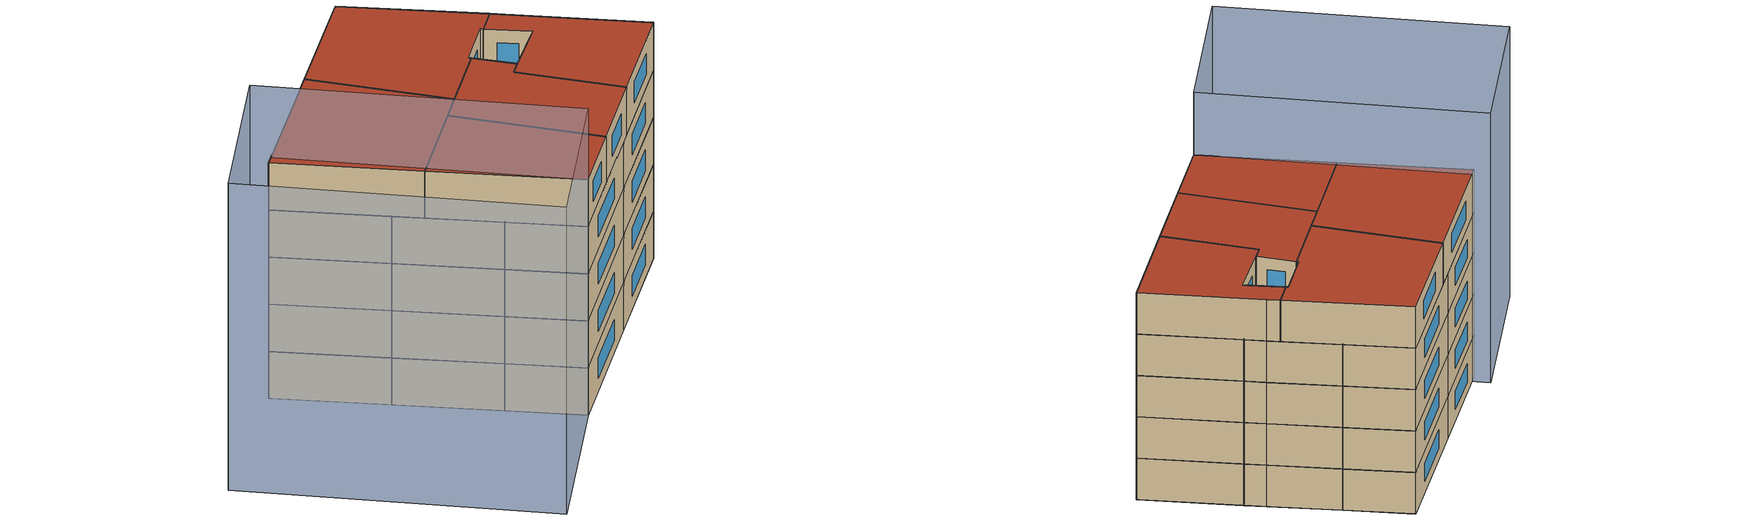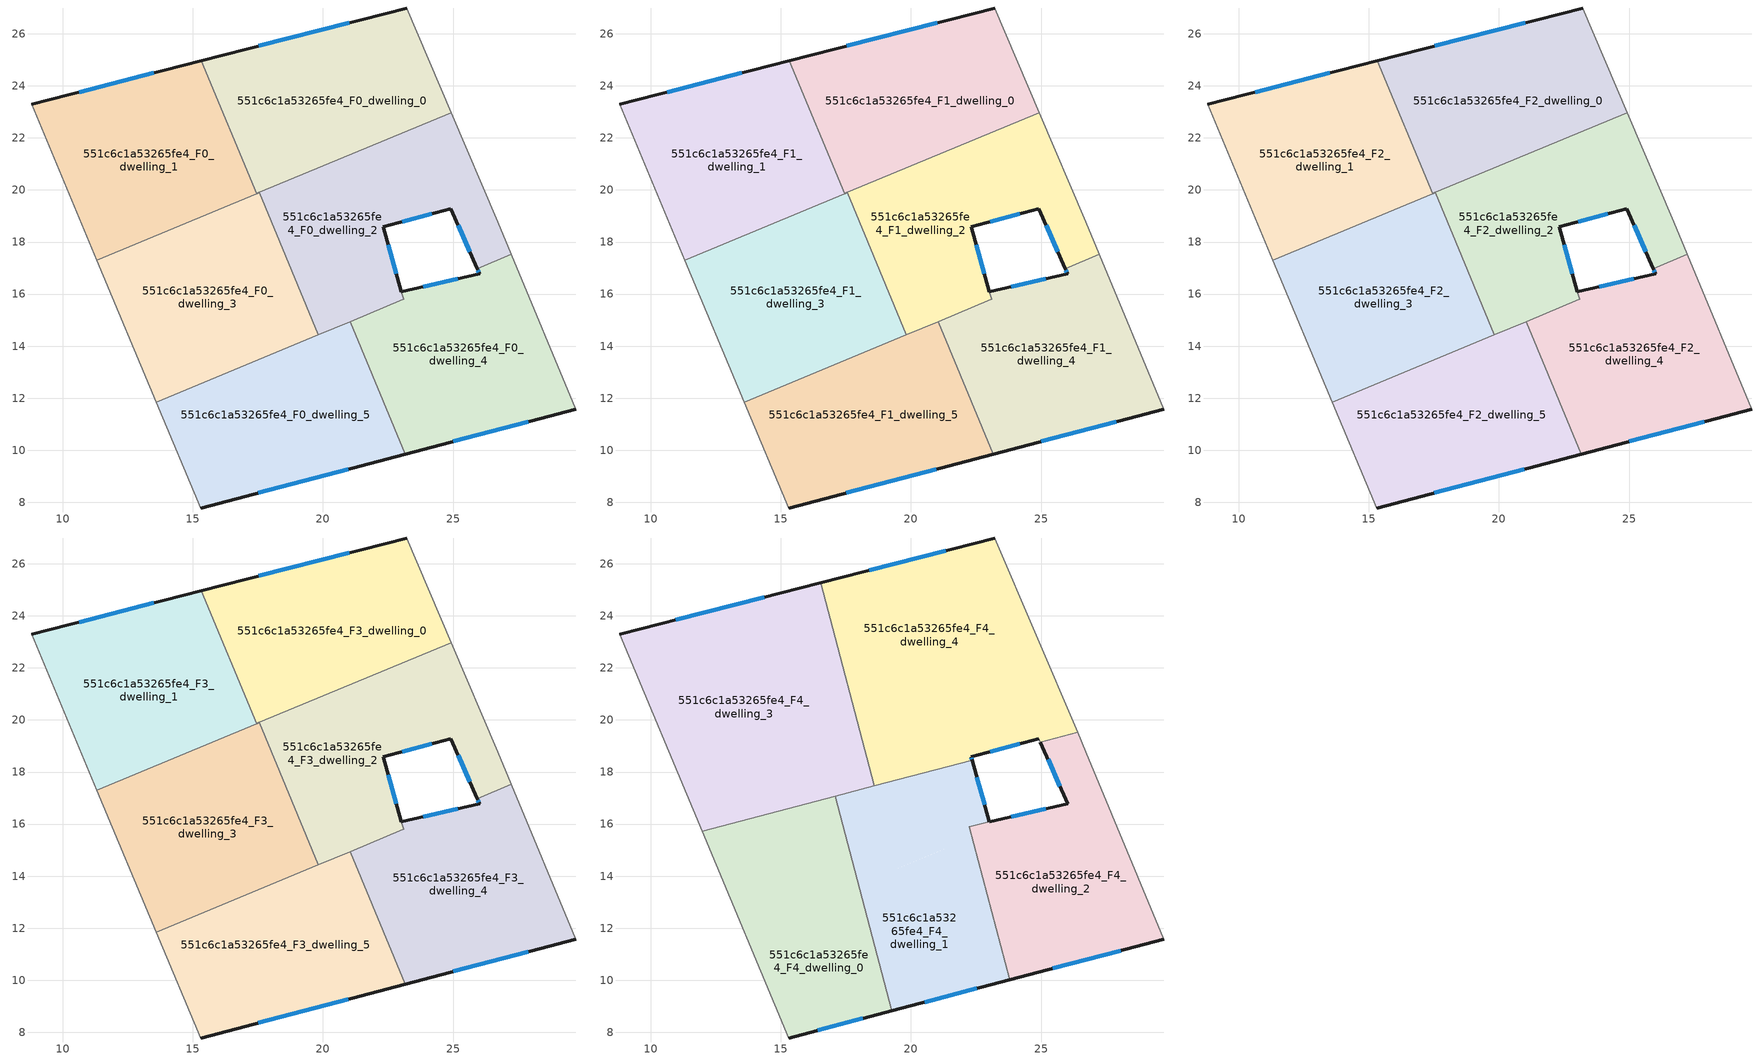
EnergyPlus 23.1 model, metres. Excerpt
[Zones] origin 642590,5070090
551c6c1a53265fe4_F0_dwelling_0
 floor ground (EU_floor_Construction): 24.93,22.98 23.22,26.99 15.33,24.97 17.45,19.86 z0
 wall outside (EU_wall_Construction): 15.33,24.97 23.22,26.99 z0:3
 wall to 551c6c1a53265fe4_F0_dwelling_1 (EU_wall_Construction): 17.45,19.86 15.33,24.97 z0:3
 wall adiabatic (EU_wall_Construction): 23.22,26.99 24.93,22.98 z0:3
 wall to 551c6c1a53265fe4_F0_dwelling_2 (EU_wall_Construction): 24.93,22.98 17.55,19.9 z0:3
 wall to 551c6c1a53265fe4_F0_dwelling_3 (EU_wall_Construction): 17.55,19.9 17.45,19.86 z0:3
 window (EU_Window_Construction): 17.54,25.53 21.01,26.42 z0.84:2.16
551c6c1a53265fe4_F0_dwelling_1
 floor ground (EU_floor_Construction): 17.45,19.86 15.33,24.97 8.81,23.29 11.32,17.31 z0
 wall outside (EU_wall_Construction): 8.81,23.29 15.33,24.97 z0:3
 wall adiabatic (EU_wall_Construction): 11.32,17.31 8.81,23.29 z0:3
 wall to 551c6c1a53265fe4_F0_dwelling_3 (EU_wall_Construction): 17.45,19.86 11.32,17.31 z0:3
 window (EU_Window_Construction): 10.63,23.76 13.5,24.5 z0.84:2.16
551c6c1a53265fe4_F0_dwelling_2
 floor ground (EU_floor_Construction): 25.93,16.98 27.24,17.52 26.72,18.79 24.93,22.98 17.55,19.9 19.83,14.44 23.1,15.8 23.01,16.09 22.31,18.59 24.92,19.29 z0
 wall outside (EU_wall_Construction): 25.93,16.98 24.92,19.29 22.31,18.59 23.01,16.09 z0:3; 23.02,16.08,3 23.01,16.09,0 23.02,16.08,0
 wall to 551c6c1a53265fe4_F0_dwelling_3 (EU_wall_Construction): 19.83,14.44 17.55,19.9 z0:3
 wall adiabatic (EU_wall_Construction): 24.93,22.98 26.72,18.79 27.24,17.52 z0:3
 wall to 551c6c1a53265fe4_F0_dwelling_4 (EU_wall_Construction): 27.24,17.52 25.93,16.98 / 23.02,16.08 23.1,15.8 / 23.09,15.79 21.05,14.94 z0:3; 23.09,15.79,3 23.1,15.8,0 23.09,15.79,0
 wall to 551c6c1a53265fe4_F0_dwelling_5 (EU_wall_Construction): 21.05,14.94 19.83,14.44 z0:3
 window (EU_Window_Construction): 25.65,17.62 25.2,18.64 / 24.19,19.09 23.04,18.78 / 22.51,17.89 22.82,16.79 z0.84:2.16
551c6c1a53265fe4_F0_dwelling_3
 floor ground (EU_floor_Construction): 19.83,14.44 17.55,19.9 11.32,17.31 13.6,11.84 z0
 wall adiabatic (EU_wall_Construction): 13.6,11.84 11.32,17.31 z0:3
 wall to 551c6c1a53265fe4_F0_dwelling_5 (EU_wall_Construction): 19.83,14.44 13.6,11.84 z0:3
551c6c1a53265fe4_F0_dwelling_4
 floor ground (EU_floor_Construction): 29.72,11.58 27.24,17.52 25.93,16.98 26.02,16.78 23.02,16.08 23.1,15.8 21.05,14.94 23.17,9.85 z0
 wall outside (EU_wall_Construction): 29.72,11.58 23.17,9.85 / 23.02,16.08 26.02,16.78 25.93,16.98 z0:3
 wall adiabatic (EU_wall_Construction): 27.24,17.52 29.72,11.58 z0:3
 wall to 551c6c1a53265fe4_F0_dwelling_5 (EU_wall_Construction): 23.17,9.85 21.05,14.94 z0:3
 window (EU_Window_Construction): 27.88,11.1 25,10.34 / 23.86,16.28 25.18,16.59 / 25.99,16.84 25.96,16.92 z0.84:2.16
551c6c1a53265fe4_F0_dwelling_5
 floor ground (EU_floor_Construction): 23.17,9.85 21.05,14.94 13.6,11.84 15.31,7.78 z0
 wall outside (EU_wall_Construction): 23.17,9.85 15.31,7.78 z0:3
 wall adiabatic (EU_wall_Construction): 15.31,7.78 13.6,11.84 z0:3
 window (EU_Window_Construction): 20.97,9.27 17.51,8.36 z0.84:2.16
551c6c1a53265fe4_F1_dwelling_0
 floor to 551c6c1a53265fe4_F0_dwelling_0 (EU_floor_Construction): 24.93,22.98 23.22,26.99 15.33,24.97 17.45,19.86 z3
 wall outside (EU_wall_Construction): 15.33,24.97 23.22,26.99 z3:6
 wall to 551c6c1a53265fe4_F1_dwelling_1 (EU_wall_Construction): 17.45,19.86 15.33,24.97 z3:6
 wall adiabatic (EU_wall_Construction): 23.22,26.99 24.93,22.98 z3:6
 wall to 551c6c1a53265fe4_F1_dwelling_2 (EU_wall_Construction): 24.93,22.98 17.55,19.9 z3:6
 wall to 551c6c1a53265fe4_F1_dwelling_3 (EU_wall_Construction): 17.55,19.9 17.45,19.86 z3:6
 window (EU_Window_Construction): 17.54,25.53 21.01,26.42 z3.84:5.16
551c6c1a53265fe4_F1_dwelling_1
 floor to 551c6c1a53265fe4_F0_dwelling_1 (EU_floor_Construction): 17.45,19.86 15.33,24.97 8.81,23.29 11.32,17.31 z3
 wall outside (EU_wall_Construction): 8.81,23.29 15.33,24.97 z3:6
 wall adiabatic (EU_wall_Construction): 11.32,17.31 8.81,23.29 z3:6
 wall to 551c6c1a53265fe4_F1_dwelling_3 (EU_wall_Construction): 17.45,19.86 11.32,17.31 z3:6
 window (EU_Window_Construction): 10.63,23.76 13.5,24.5 z3.84:5.16
551c6c1a53265fe4_F1_dwelling_2
 floor to 551c6c1a53265fe4_F0_dwelling_2 (EU_floor_Construction): 25.93,16.98 27.24,17.52 26.72,18.79 24.93,22.98 17.55,19.9 19.83,14.44 23.1,15.8 23.01,16.09 22.31,18.59 24.92,19.29 z3
 wall outside (EU_wall_Construction): 25.93,16.98 24.92,19.29 22.31,18.59 23.01,16.09 z3:6; 23.02,16.08,6 23.01,16.09,3 23.02,16.08,3
 wall to 551c6c1a53265fe4_F1_dwelling_3 (EU_wall_Construction): 19.83,14.44 17.55,19.9 z3:6
 wall adiabatic (EU_wall_Construction): 24.93,22.98 26.72,18.79 27.24,17.52 z3:6
 wall to 551c6c1a53265fe4_F1_dwelling_4 (EU_wall_Construction): 27.24,17.52 25.93,16.98 / 23.02,16.08 23.1,15.8 / 23.09,15.79 21.05,14.94 z3:6; 23.09,15.79,6 23.1,15.8,3 23.09,15.79,3
 wall to 551c6c1a53265fe4_F1_dwelling_5 (EU_wall_Construction): 21.05,14.94 19.83,14.44 z3:6
 window (EU_Window_Construction): 25.65,17.62 25.2,18.64 / 24.19,19.09 23.04,18.78 / 22.51,17.89 22.82,16.79 z3.84:5.16
551c6c1a53265fe4_F1_dwelling_3
 floor to 551c6c1a53265fe4_F0_dwelling_3 (EU_floor_Construction): 19.83,14.44 17.55,19.9 11.32,17.31 13.6,11.84 z3
 wall adiabatic (EU_wall_Construction): 13.6,11.84 11.32,17.31 z3:6
 wall to 551c6c1a53265fe4_F1_dwelling_5 (EU_wall_Construction): 19.83,14.44 13.6,11.84 z3:6
551c6c1a53265fe4_F1_dwelling_4
 floor to 551c6c1a53265fe4_F0_dwelling_4 (EU_floor_Construction): 29.72,11.58 27.24,17.52 25.93,16.98 26.02,16.78 23.02,16.08 23.1,15.8 21.05,14.94 23.17,9.85 z3
 wall outside (EU_wall_Construction): 29.72,11.58 23.17,9.85 / 23.02,16.08 26.02,16.78 25.93,16.98 z3:6
 wall adiabatic (EU_wall_Construction): 27.24,17.52 29.72,11.58 z3:6
 wall to 551c6c1a53265fe4_F1_dwelling_5 (EU_wall_Construction): 23.17,9.85 21.05,14.94 z3:6
 window (EU_Window_Construction): 27.88,11.1 25,10.34 / 23.86,16.28 25.18,16.59 / 25.99,16.84 25.96,16.92 z3.84:5.16
551c6c1a53265fe4_F1_dwelling_5
 floor to 551c6c1a53265fe4_F0_dwelling_5 (EU_floor_Construction): 23.17,9.85 21.05,14.94 13.6,11.84 15.31,7.78 z3
 wall outside (EU_wall_Construction): 23.17,9.85 15.31,7.78 z3:6
 wall adiabatic (EU_wall_Construction): 15.31,7.78 13.6,11.84 z3:6
 window (EU_Window_Construction): 20.97,9.27 17.51,8.36 z3.84:5.16
551c6c1a53265fe4_F2_dwelling_0
 floor to 551c6c1a53265fe4_F1_dwelling_0 (EU_floor_Construction): 24.93,22.98 23.22,26.99 15.33,24.97 17.45,19.86 z6
 wall outside (EU_wall_Construction): 15.33,24.97 23.22,26.99 z6:9
 wall to 551c6c1a53265fe4_F2_dwelling_1 (EU_wall_Construction): 17.45,19.86 15.33,24.97 z6:9
 wall adiabatic (EU_wall_Construction): 23.22,26.99 24.93,22.98 z6:9
 wall to 551c6c1a53265fe4_F2_dwelling_2 (EU_wall_Construction): 24.93,22.98 17.55,19.9 z6:9
 wall to 551c6c1a53265fe4_F2_dwelling_3 (EU_wall_Construction): 17.55,19.9 17.45,19.86 z6:9
 window (EU_Window_Construction): 17.54,25.53 21.01,26.42 z6.84:8.16
551c6c1a53265fe4_F2_dwelling_1
 floor to 551c6c1a53265fe4_F1_dwelling_1 (EU_floor_Construction): 17.45,19.86 15.33,24.97 8.81,23.29 11.32,17.31 z6
 wall outside (EU_wall_Construction): 8.81,23.29 15.33,24.97 z6:9
 wall adiabatic (EU_wall_Construction): 11.32,17.31 8.81,23.29 z6:9
 wall to 551c6c1a53265fe4_F2_dwelling_3 (EU_wall_Construction): 17.45,19.86 11.32,17.31 z6:9
 window (EU_Window_Construction): 10.63,23.76 13.5,24.5 z6.84:8.16
551c6c1a53265fe4_F2_dwelling_2
 floor to 551c6c1a53265fe4_F1_dwelling_2 (EU_floor_Construction): 25.93,16.98 27.24,17.52 26.72,18.79 24.93,22.98 17.55,19.9 19.83,14.44 23.1,15.8 23.01,16.09 22.31,18.59 24.92,19.29 z6
 wall outside (EU_wall_Construction): 25.93,16.98 24.92,19.29 22.31,18.59 23.01,16.09 z6:9; 23.02,16.08,9 23.01,16.09,6 23.02,16.08,6
 wall to 551c6c1a53265fe4_F2_dwelling_3 (EU_wall_Construction): 19.83,14.44 17.55,19.9 z6:9
 wall adiabatic (EU_wall_Construction): 24.93,22.98 26.72,18.79 27.24,17.52 z6:9
 wall to 551c6c1a53265fe4_F2_dwelling_4 (EU_wall_Construction): 27.24,17.52 25.93,16.98 / 23.02,16.08 23.1,15.8 / 23.09,15.79 21.05,14.94 z6:9; 23.09,15.79,9 23.1,15.8,6 23.09,15.79,6
 wall to 551c6c1a53265fe4_F2_dwelling_5 (EU_wall_Construction): 21.05,14.94 19.83,14.44 z6:9
 window (EU_Window_Construction): 25.65,17.62 25.2,18.64 / 24.19,19.09 23.04,18.78 / 22.51,17.89 22.82,16.79 z6.84:8.16
551c6c1a53265fe4_F2_dwelling_3
 floor to 551c6c1a53265fe4_F1_dwelling_3 (EU_floor_Construction): 19.83,14.44 17.55,19.9 11.32,17.31 13.6,11.84 z6
 wall adiabatic (EU_wall_Construction): 13.6,11.84 11.32,17.31 z6:9
 wall to 551c6c1a53265fe4_F2_dwelling_5 (EU_wall_Construction): 19.83,14.44 13.6,11.84 z6:9
551c6c1a53265fe4_F2_dwelling_4
 floor to 551c6c1a53265fe4_F1_dwelling_4 (EU_floor_Construction): 29.72,11.58 27.24,17.52 25.93,16.98 26.02,16.78 23.02,16.08 23.1,15.8 21.05,14.94 23.17,9.85 z6
 wall outside (EU_wall_Construction): 29.72,11.58 23.17,9.85 / 23.02,16.08 26.02,16.78 25.93,16.98 z6:9
 wall adiabatic (EU_wall_Construction): 27.24,17.52 29.72,11.58 z6:9
 wall to 551c6c1a53265fe4_F2_dwelling_5 (EU_wall_Construction): 23.17,9.85 21.05,14.94 z6:9
 window (EU_Window_Construction): 27.88,11.1 25,10.34 / 23.86,16.28 25.18,16.59 / 25.99,16.84 25.96,16.92 z6.84:8.16
551c6c1a53265fe4_F2_dwelling_5
 floor to 551c6c1a53265fe4_F1_dwelling_5 (EU_floor_Construction): 23.17,9.85 21.05,14.94 13.6,11.84 15.31,7.78 z6
 wall outside (EU_wall_Construction): 23.17,9.85 15.31,7.78 z6:9
 wall adiabatic (EU_wall_Construction): 15.31,7.78 13.6,11.84 z6:9
 window (EU_Window_Construction): 20.97,9.27 17.51,8.36 z6.84:8.16
551c6c1a53265fe4_F3_dwelling_0
 floor to 551c6c1a53265fe4_F2_dwelling_0 (EU_floor_Construction): 24.93,22.98 23.22,26.99 15.33,24.97 17.45,19.86 z9
 wall outside (EU_wall_Construction): 15.33,24.97 23.22,26.99 z9:12
 wall to 551c6c1a53265fe4_F3_dwelling_1 (EU_wall_Construction): 17.45,19.86 15.33,24.97 z9:12
 wall adiabatic (EU_wall_Construction): 23.22,26.99 24.93,22.98 z9:12
 wall to 551c6c1a53265fe4_F3_dwelling_2 (EU_wall_Construction): 24.93,22.98 17.55,19.9 z9:12
 wall to 551c6c1a53265fe4_F3_dwelling_3 (EU_wall_Construction): 17.55,19.9 17.45,19.86 z9:12
 window (EU_Window_Construction): 17.54,25.53 21.01,26.42 z9.84:11.16
 ceiling adiabatic (EU_roof_Construction): 23.22,26.99 24.93,22.98 17.91,20.05 16.53,25.27 z12
551c6c1a53265fe4_F3_dwelling_1
 floor to 551c6c1a53265fe4_F2_dwelling_1 (EU_floor_Construction): 17.45,19.86 15.33,24.97 8.81,23.29 11.32,17.31 z9
 wall outside (EU_wall_Construction): 8.81,23.29 15.33,24.97 z9:12
 wall adiabatic (EU_wall_Construction): 11.32,17.31 8.81,23.29 z9:12
 wall to 551c6c1a53265fe4_F3_dwelling_3 (EU_wall_Construction): 17.45,19.86 11.32,17.31 z9:12
 window (EU_Window_Construction): 10.63,23.76 13.5,24.5 z9.84:11.16
 ceiling adiabatic (EU_roof_Construction): 15.33,24.97 17.45,19.86 11.32,17.31 8.81,23.29 z12
551c6c1a53265fe4_F3_dwelling_2
 floor to 551c6c1a53265fe4_F2_dwelling_2 (EU_floor_Construction): 25.93,16.98 27.24,17.52 26.72,18.79 24.93,22.98 17.55,19.9 19.83,14.44 23.1,15.8 23.01,16.09 22.31,18.59 24.92,19.29 z9
 wall outside (EU_wall_Construction): 25.93,16.98 24.92,19.29 22.31,18.59 23.01,16.09 z9:12; 23.02,16.08,12 23.01,16.09,9 23.02,16.08,9
 wall to 551c6c1a53265fe4_F3_dwelling_3 (EU_wall_Construction): 19.83,14.44 17.55,19.9 z9:12
 wall adiabatic (EU_wall_Construction): 24.93,22.98 26.72,18.79 27.24,17.52 z9:12
 wall to 551c6c1a53265fe4_F3_dwelling_4 (EU_wall_Construction): 27.24,17.52 25.93,16.98 / 23.02,16.08 23.1,15.8 / 23.09,15.79 21.05,14.94 z9:12; 23.09,15.79,12 23.1,15.8,9 23.09,15.79,9
 wall to 551c6c1a53265fe4_F3_dwelling_5 (EU_wall_Construction): 21.05,14.94 19.83,14.44 z9:12
 window (EU_Window_Construction): 25.65,17.62 25.2,18.64 / 24.19,19.09 23.04,18.78 / 22.51,17.89 22.82,16.79 z9.84:11.16
551c6c1a53265fe4_F3_dwelling_3
 floor to 551c6c1a53265fe4_F2_dwelling_3 (EU_floor_Construction): 19.83,14.44 17.55,19.9 11.32,17.31 13.6,11.84 z9
 wall adiabatic (EU_wall_Construction): 13.6,11.84 11.32,17.31 z9:12
 wall to 551c6c1a53265fe4_F3_dwelling_5 (EU_wall_Construction): 19.83,14.44 13.6,11.84 z9:12
 ceiling adiabatic (EU_roof_Construction): 17.55,19.9 18.57,17.46 17.09,17.07 17.99,13.67 19.83,14.44 13.6,11.84 11.32,17.31 z12
551c6c1a53265fe4_F3_dwelling_4
 floor to 551c6c1a53265fe4_F2_dwelling_4 (EU_floor_Construction): 29.72,11.58 27.24,17.52 25.93,16.98 26.02,16.78 23.02,16.08 23.1,15.8 21.05,14.94 23.17,9.85 z9
 wall outside (EU_wall_Construction): 29.72,11.58 23.17,9.85 / 23.02,16.08 26.02,16.78 25.93,16.98 z9:12
 wall adiabatic (EU_wall_Construction): 27.24,17.52 29.72,11.58 z9:12
 wall to 551c6c1a53265fe4_F3_dwelling_5 (EU_wall_Construction): 23.17,9.85 21.05,14.94 z9:12
 window (EU_Window_Construction): 27.88,11.1 25,10.34 / 23.86,16.28 25.18,16.59 / 25.99,16.84 25.96,16.92 z9.84:11.16
551c6c1a53265fe4_F3_dwelling_5
 floor to 551c6c1a53265fe4_F2_dwelling_5 (EU_floor_Construction): 23.17,9.85 21.05,14.94 13.6,11.84 15.31,7.78 z9
 wall outside (EU_wall_Construction): 23.17,9.85 15.31,7.78 z9:12
 wall adiabatic (EU_wall_Construction): 15.31,7.78 13.6,11.84 z9:12
 window (EU_Window_Construction): 20.97,9.27 17.51,8.36 z9.84:11.16
551c6c1a53265fe4_F4_dwelling_0
 floor to 551c6c1a53265fe4_F3_dwelling_5 (EU_floor_Construction): 19.27,8.82 17.99,13.67 13.6,11.84 15.31,7.78 z12
 floor adiabatic (EU_floor_Construction): 17.99,13.67 17.09,17.07 11.98,15.72 13.6,11.84 z12
 wall outside (EU_wall_Construction): 19.27,8.82 15.31,7.78 z12:15
 wall to 551c6c1a53265fe4_F4_dwelling_1 (EU_wall_Construction): 17.09,17.07 19.27,8.82 z12:15
 wall adiabatic (EU_wall_Construction): 15.31,7.78 11.98,15.72 z12:15
 wall to 551c6c1a53265fe4_F4_dwelling_3 (EU_wall_Construction): 11.98,15.72 17.09,17.07 z12:15
 window (EU_Window_Construction): 18.16,8.53 16.42,8.07 z12.84:14.16
 roof outside (EU_roof_Construction): 17.09,17.07 19.27,8.82 15.31,7.78 11.98,15.72 z15
551c6c1a53265fe4_F4_dwelling_1
 floor to 551c6c1a53265fe4_F3_dwelling_2 (EU_floor_Construction): 22.35,15.49 22.24,15.9 23.01,16.08 22.35,18.46 18.57,17.46 19.83,14.44 z12
 floor to 551c6c1a53265fe4_F3_dwelling_5 (EU_floor_Construction): 23.17,9.85 21.05,14.94 17.99,13.67 19.27,8.82 z12
 floor to 551c6c1a53265fe4_F3_dwelling_4 (EU_floor_Construction): 23.8,10.02 22.35,15.49 21.05,14.94 23.17,9.85 z12
 floor to 551c6c1a53265fe4_F3_dwelling_3 (EU_floor_Construction): 19.83,14.44 18.57,17.46 17.09,17.07 17.99,13.67 z12
 wall outside (EU_wall_Construction): 22.35,18.46 23.02,16.08 / 23.8,10.02 19.27,8.82 z12:15; 22.24,15.9,15 22.25,15.9,12 22.25,15.9,15
 wall to 551c6c1a53265fe4_F4_dwelling_2 (EU_wall_Construction): 23.02,16.08 22.24,15.9 / 22.25,15.9 23.8,10.02 z12:15
 wall to 551c6c1a53265fe4_F4_dwelling_4 (EU_wall_Construction): 18.59,17.47 22.35,18.46 z12:15
 wall to 551c6c1a53265fe4_F4_dwelling_3 (EU_wall_Construction): 17.09,17.07 18.59,17.47 z12:15
 window (EU_Window_Construction): 22.54,17.79 22.83,16.75 / 22.53,9.68 20.54,9.16 z12.84:14.16
 roof outside (EU_roof_Construction): 22.35,18.46 23.02,16.08 22.24,15.9 23.8,10.02 19.27,8.82 17.09,17.07 z15
551c6c1a53265fe4_F4_dwelling_2
 floor to 551c6c1a53265fe4_F3_dwelling_4 (EU_floor_Construction): 29.72,11.58 27.24,17.52 25.93,16.98 26.02,16.78 23.02,16.08 23.1,15.8 22.35,15.49 23.8,10.02 z12
 floor to 551c6c1a53265fe4_F3_dwelling_2 (EU_floor_Construction): 27.24,17.52 26.72,18.79 26.4,19.53 24.98,19.15 25.93,16.98 z12; 23.09,15.79 23.01,16.08 22.25,15.9 22.35,15.49 z12
 wall outside (EU_wall_Construction): 29.72,11.58 23.8,10.02 / 23.02,16.08 26.02,16.78 24.98,19.15 z12:15
 wall to 551c6c1a53265fe4_F4_dwelling_4 (EU_wall_Construction): 24.98,19.15 26.4,19.53 z12:15
 wall adiabatic (EU_wall_Construction): 26.4,19.53 26.72,18.79 29.72,11.58 z12:15
 window (EU_Window_Construction): 28.06,11.14 25.46,10.46 / 23.86,16.28 25.18,16.59 / 25.73,17.45 25.27,18.49 z12.84:14.16
 roof outside (EU_roof_Construction): 26.72,18.79 29.72,11.58 23.8,10.02 22.24,15.9 26.02,16.78 24.98,19.15 26.4,19.53 z15
551c6c1a53265fe4_F4_dwelling_3
 floor to 551c6c1a53265fe4_F3_dwelling_0 (EU_floor_Construction): 17.91,20.05 16.53,25.27 15.33,24.97 17.45,19.86 z12
 floor to 551c6c1a53265fe4_F3_dwelling_2 (EU_floor_Construction): 18.59,17.47 17.91,20.05 17.55,19.9 18.57,17.46 z12
 floor adiabatic (EU_floor_Construction): 18.57,17.46 17.55,19.9 17.45,19.86 15.33,24.97 16.53,25.27 8.81,23.29 11.98,15.72 18.59,17.47 z12
 wall outside (EU_wall_Construction): 8.81,23.29 16.53,25.27 z12:15
 wall to 551c6c1a53265fe4_F4_dwelling_4 (EU_wall_Construction): 16.53,25.27 18.59,17.47 z12:15
 wall adiabatic (EU_wall_Construction): 11.98,15.72 8.81,23.29 z12:15
 window (EU_Window_Construction): 10.97,23.85 14.36,24.72 z12.84:14.16
 roof outside (EU_roof_Construction): 16.53,25.27 18.59,17.47 11.98,15.72 8.81,23.29 z15
551c6c1a53265fe4_F4_dwelling_4
 floor to 551c6c1a53265fe4_F3_dwelling_2 (EU_floor_Construction): 26.4,19.53 24.93,22.98 17.91,20.05 18.59,17.47 22.35,18.46 22.31,18.59 24.92,19.29 24.98,19.15 z12
 floor adiabatic (EU_floor_Construction): 26.4,19.53 23.22,26.99 16.53,25.27 17.91,20.05 24.93,22.98 z12
 wall outside (EU_wall_Construction): 16.53,25.27 23.22,26.99 / 24.92,19.29 22.31,18.59 22.35,18.46 z12:15
 wall adiabatic (EU_wall_Construction): 23.22,26.99 26.4,19.53 / 24.98,19.15 24.92,19.29 z12:15
 window (EU_Window_Construction): 22.33,18.55 22.34,18.5 / 18.4,25.76 21.34,26.51 / 24.19,19.09 23.04,18.78 z12.84:14.16
 roof outside (EU_roof_Construction): 23.22,26.99 26.4,19.53 24.98,19.15 24.92,19.29 22.31,18.59 22.35,18.46 18.59,17.47 16.53,25.27 z15
shading: 6.77,4.52 0.4,21.19 / 0.4,21.19 8.94,24.45 / 8.94,24.45 15.31,7.78 / 15.31,7.78 6.77,4.52 z0:19.5
[Building]
EU S2 Campaign: North Axis=0; Terrain=City; Solar Distribution=FullExterior
[Site:Location]
Lyon-Bron: Latitude=45.75; Longitude=5; Time Zone=1; Elevation=198
[SizingPeriod:WeatherFileDays]
AnnualSizingPeriod: Begin Month=1; Begin Day of Month=1; End Month=12; End Day of Month=31; Day of Week for Start Day=Monday; Use Weather File Daylight Saving Period=No; Use Weather File Rain and Snow Indicators=No
[MATERIAL]
EU_InternalMass_Material: Roughness=MediumRough; Thickness=0.1; Conductivity=1; Density=1800; Specific Heat=900; Thermal Absorptance=0.9; Solar Absorptance=0.7; Visible Absorptance=0.7
[MATERIAL:NOMASS] Roughness=MediumRough; Thermal Absorptance=0.9; Solar Absorptance=0.7; Visible Absorptance=0.7
Name | Thermal Resistance
EU_wall_NoMass | 0.776494
EU_roof_NoMass | 0.486893
EU_floor_NoMass | 0.421597
[WINDOWMATERIAL:SIMPLEGLAZINGSYSTEM]
EU_Window_SimpleGlazing: UFactor=4.24961; Solar Heat Gain Coefficient=0.83; Visible Transmittance=0.83
[CONSTRUCTION]
EU_wall_Construction: EU_wall_NoMass
EU_roof_Construction: EU_roof_NoMass
EU_floor_Construction: EU_floor_NoMass
EU_InternalMass_Construction: EU_InternalMass_Material
EU_Window_Construction: EU_Window_SimpleGlazing
[ZONE] Type=1; Multiplier=1; Ceiling Height=autocalculate; Floor Area=autocalculate; Part of Total Floor Area=Yes
Name | Volume
551c6c1a53265fe4_F0_dwelling_0; 551c6c1a53265fe4_F1_dwelling_0; 551c6c1a53265fe4_F2_dwelling_0; 551c6c1a53265fe4_F3_dwelling_0 | 119.941
551c6c1a53265fe4_F4_dwelling_0 | 119.932
551c6c1a53265fe4_F0_dwelling_1; 551c6c1a53265fe4_F1_dwelling_1; 551c6c1a53265fe4_F2_dwelling_1; 551c6c1a53265fe4_F3_dwelling_1 | 119.936
551c6c1a53265fe4_F4_dwelling_1 | 125.643
551c6c1a53265fe4_F0_dwelling_2; 551c6c1a53265fe4_F1_dwelling_2; 551c6c1a53265fe4_F2_dwelling_2; 551c6c1a53265fe4_F3_dwelling_2 | 119.133
551c6c1a53265fe4_F4_dwelling_2 | 114.21
551c6c1a53265fe4_F0_dwelling_3; 551c6c1a53265fe4_F1_dwelling_3; 551c6c1a53265fe4_F2_dwelling_3; 551c6c1a53265fe4_F3_dwelling_3 | 119.912
551c6c1a53265fe4_F4_dwelling_3 | 179.897
551c6c1a53265fe4_F0_dwelling_4; 551c6c1a53265fe4_F1_dwelling_4; 551c6c1a53265fe4_F2_dwelling_4; 551c6c1a53265fe4_F3_dwelling_4 | 120.749
551c6c1a53265fe4_F4_dwelling_4 | 179.893
551c6c1a53265fe4_F0_dwelling_5; 551c6c1a53265fe4_F1_dwelling_5; 551c6c1a53265fe4_F2_dwelling_5; 551c6c1a53265fe4_F3_dwelling_5 | 119.927
[INTERNALMASS] Construction=EU_InternalMass_Construction
Name | Zone or ZoneList | Surface Area
551c6c1a53265fe4_F0_dwelling_0_EU_InternalMass | 551c6c1a53265fe4_F0_dwelling_0 | 39.9804
551c6c1a53265fe4_F0_dwelling_1_EU_InternalMass | 551c6c1a53265fe4_F0_dwelling_1 | 39.9786
551c6c1a53265fe4_F0_dwelling_2_EU_InternalMass | 551c6c1a53265fe4_F0_dwelling_2 | 39.7113
551c6c1a53265fe4_F0_dwelling_3_EU_InternalMass | 551c6c1a53265fe4_F0_dwelling_3 | 39.9728
551c6c1a53265fe4_F0_dwelling_4_EU_InternalMass | 551c6c1a53265fe4_F0_dwelling_4 | 40.2483
551c6c1a53265fe4_F0_dwelling_5_EU_InternalMass | 551c6c1a53265fe4_F0_dwelling_5 | 39.9756
551c6c1a53265fe4_F1_dwelling_0_EU_InternalMass | 551c6c1a53265fe4_F1_dwelling_0 | 39.9804
551c6c1a53265fe4_F1_dwelling_1_EU_InternalMass | 551c6c1a53265fe4_F1_dwelling_1 | 39.9786
551c6c1a53265fe4_F1_dwelling_2_EU_InternalMass | 551c6c1a53265fe4_F1_dwelling_2 | 39.7113
551c6c1a53265fe4_F1_dwelling_3_EU_InternalMass | 551c6c1a53265fe4_F1_dwelling_3 | 39.9728
551c6c1a53265fe4_F1_dwelling_4_EU_InternalMass | 551c6c1a53265fe4_F1_dwelling_4 | 40.2483
551c6c1a53265fe4_F1_dwelling_5_EU_InternalMass | 551c6c1a53265fe4_F1_dwelling_5 | 39.9756
551c6c1a53265fe4_F2_dwelling_0_EU_InternalMass | 551c6c1a53265fe4_F2_dwelling_0 | 39.9804
551c6c1a53265fe4_F2_dwelling_1_EU_InternalMass | 551c6c1a53265fe4_F2_dwelling_1 | 39.9786
551c6c1a53265fe4_F2_dwelling_2_EU_InternalMass | 551c6c1a53265fe4_F2_dwelling_2 | 39.7113
551c6c1a53265fe4_F2_dwelling_3_EU_InternalMass | 551c6c1a53265fe4_F2_dwelling_3 | 39.9728
551c6c1a53265fe4_F2_dwelling_4_EU_InternalMass | 551c6c1a53265fe4_F2_dwelling_4 | 40.2483
551c6c1a53265fe4_F2_dwelling_5_EU_InternalMass | 551c6c1a53265fe4_F2_dwelling_5 | 39.9756
551c6c1a53265fe4_F3_dwelling_0_EU_InternalMass | 551c6c1a53265fe4_F3_dwelling_0 | 39.9804
551c6c1a53265fe4_F3_dwelling_1_EU_InternalMass | 551c6c1a53265fe4_F3_dwelling_1 | 39.9786
551c6c1a53265fe4_F3_dwelling_2_EU_InternalMass | 551c6c1a53265fe4_F3_dwelling_2 | 39.7113
551c6c1a53265fe4_F3_dwelling_3_EU_InternalMass | 551c6c1a53265fe4_F3_dwelling_3 | 39.9728
551c6c1a53265fe4_F3_dwelling_4_EU_InternalMass | 551c6c1a53265fe4_F3_dwelling_4 | 40.2483
551c6c1a53265fe4_F3_dwelling_5_EU_InternalMass | 551c6c1a53265fe4_F3_dwelling_5 | 39.9756
551c6c1a53265fe4_F4_dwelling_0_EU_InternalMass | 551c6c1a53265fe4_F4_dwelling_0 | 39.9773
551c6c1a53265fe4_F4_dwelling_1_EU_InternalMass | 551c6c1a53265fe4_F4_dwelling_1 | 41.8803
551c6c1a53265fe4_F4_dwelling_2_EU_InternalMass | 551c6c1a53265fe4_F4_dwelling_2 | 38.0803
551c6c1a53265fe4_F4_dwelling_3_EU_InternalMass | 551c6c1a53265fe4_F4_dwelling_3 | 59.9657
551c6c1a53265fe4_F4_dwelling_4_EU_InternalMass | 551c6c1a53265fe4_F4_dwelling_4 | 59.9642
[OTHEREQUIPMENT] Fuel Type=Electricity; Design Level Calculation Method=Watts/Area; Power per Zone Floor Area=1; Fraction Latent=0; Fraction Radiant=0; Fraction Lost=0; Carbon Dioxide Generation Rate=0; EndUse Subcategory=EU_Step8_InternalGains
Name | Zone or ZoneList or Space or SpaceList | Schedule
EU_Step8_InternalGain_551c6c1a53265fe4_F0_dwelling_0_f000 | 551c6c1a53265fe4_F0_dwelling_0 | EU_Step8_GainSchedule_551c6c1a53265fe4_F0_dwelling_0_f000
EU_Step8_InternalGain_551c6c1a53265fe4_F0_dwelling_1_f000 | 551c6c1a53265fe4_F0_dwelling_1 | EU_Step8_GainSchedule_551c6c1a53265fe4_F0_dwelling_1_f000
EU_Step8_InternalGain_551c6c1a53265fe4_F0_dwelling_2_f000 | 551c6c1a53265fe4_F0_dwelling_2 | EU_Step8_GainSchedule_551c6c1a53265fe4_F0_dwelling_2_f000
EU_Step8_InternalGain_551c6c1a53265fe4_F0_dwelling_3_f000 | 551c6c1a53265fe4_F0_dwelling_3 | EU_Step8_GainSchedule_551c6c1a53265fe4_F0_dwelling_3_f000
EU_Step8_InternalGain_551c6c1a53265fe4_F0_dwelling_4_f000 | 551c6c1a53265fe4_F0_dwelling_4 | EU_Step8_GainSchedule_551c6c1a53265fe4_F0_dwelling_4_f000
EU_Step8_InternalGain_551c6c1a53265fe4_F0_dwelling_5_f000 | 551c6c1a53265fe4_F0_dwelling_5 | EU_Step8_GainSchedule_551c6c1a53265fe4_F0_dwelling_5_f000
EU_Step8_InternalGain_551c6c1a53265fe4_F1_dwelling_0_f000 | 551c6c1a53265fe4_F1_dwelling_0 | EU_Step8_GainSchedule_551c6c1a53265fe4_F1_dwelling_0_f000
EU_Step8_InternalGain_551c6c1a53265fe4_F1_dwelling_1_f000 | 551c6c1a53265fe4_F1_dwelling_1 | EU_Step8_GainSchedule_551c6c1a53265fe4_F1_dwelling_1_f000
EU_Step8_InternalGain_551c6c1a53265fe4_F1_dwelling_2_f000 | 551c6c1a53265fe4_F1_dwelling_2 | EU_Step8_GainSchedule_551c6c1a53265fe4_F1_dwelling_2_f000
EU_Step8_InternalGain_551c6c1a53265fe4_F1_dwelling_3_f000 | 551c6c1a53265fe4_F1_dwelling_3 | EU_Step8_GainSchedule_551c6c1a53265fe4_F1_dwelling_3_f000
EU_Step8_InternalGain_551c6c1a53265fe4_F1_dwelling_4_f000 | 551c6c1a53265fe4_F1_dwelling_4 | EU_Step8_GainSchedule_551c6c1a53265fe4_F1_dwelling_4_f000
EU_Step8_InternalGain_551c6c1a53265fe4_F1_dwelling_5_f000 | 551c6c1a53265fe4_F1_dwelling_5 | EU_Step8_GainSchedule_551c6c1a53265fe4_F1_dwelling_5_f000
EU_Step8_InternalGain_551c6c1a53265fe4_F2_dwelling_0_f000 | 551c6c1a53265fe4_F2_dwelling_0 | EU_Step8_GainSchedule_551c6c1a53265fe4_F2_dwelling_0_f000
EU_Step8_InternalGain_551c6c1a53265fe4_F2_dwelling_1_f000 | 551c6c1a53265fe4_F2_dwelling_1 | EU_Step8_GainSchedule_551c6c1a53265fe4_F2_dwelling_1_f000
EU_Step8_InternalGain_551c6c1a53265fe4_F2_dwelling_2_f000 | 551c6c1a53265fe4_F2_dwelling_2 | EU_Step8_GainSchedule_551c6c1a53265fe4_F2_dwelling_2_f000
EU_Step8_InternalGain_551c6c1a53265fe4_F2_dwelling_3_f000 | 551c6c1a53265fe4_F2_dwelling_3 | EU_Step8_GainSchedule_551c6c1a53265fe4_F2_dwelling_3_f000
EU_Step8_InternalGain_551c6c1a53265fe4_F2_dwelling_4_f000 | 551c6c1a53265fe4_F2_dwelling_4 | EU_Step8_GainSchedule_551c6c1a53265fe4_F2_dwelling_4_f000
EU_Step8_InternalGain_551c6c1a53265fe4_F2_dwelling_5_f000 | 551c6c1a53265fe4_F2_dwelling_5 | EU_Step8_GainSchedule_551c6c1a53265fe4_F2_dwelling_5_f000
EU_Step8_InternalGain_551c6c1a53265fe4_F3_dwelling_0_f000 | 551c6c1a53265fe4_F3_dwelling_0 | EU_Step8_GainSchedule_551c6c1a53265fe4_F3_dwelling_0_f000
EU_Step8_InternalGain_551c6c1a53265fe4_F3_dwelling_1_f000 | 551c6c1a53265fe4_F3_dwelling_1 | EU_Step8_GainSchedule_551c6c1a53265fe4_F3_dwelling_1_f000
EU_Step8_InternalGain_551c6c1a53265fe4_F3_dwelling_2_f000 | 551c6c1a53265fe4_F3_dwelling_2 | EU_Step8_GainSchedule_551c6c1a53265fe4_F3_dwelling_2_f000
EU_Step8_InternalGain_551c6c1a53265fe4_F3_dwelling_3_f000 | 551c6c1a53265fe4_F3_dwelling_3 | EU_Step8_GainSchedule_551c6c1a53265fe4_F3_dwelling_3_f000
EU_Step8_InternalGain_551c6c1a53265fe4_F3_dwelling_4_f000 | 551c6c1a53265fe4_F3_dwelling_4 | EU_Step8_GainSchedule_551c6c1a53265fe4_F3_dwelling_4_f000
EU_Step8_InternalGain_551c6c1a53265fe4_F3_dwelling_5_f000 | 551c6c1a53265fe4_F3_dwelling_5 | EU_Step8_GainSchedule_551c6c1a53265fe4_F3_dwelling_5_f000
EU_Step8_InternalGain_551c6c1a53265fe4_F4_dwelling_0_f000 | 551c6c1a53265fe4_F4_dwelling_0 | EU_Step8_GainSchedule_551c6c1a53265fe4_F4_dwelling_0_f000
EU_Step8_InternalGain_551c6c1a53265fe4_F4_dwelling_1_f000 | 551c6c1a53265fe4_F4_dwelling_1 | EU_Step8_GainSchedule_551c6c1a53265fe4_F4_dwelling_1_f000
EU_Step8_InternalGain_551c6c1a53265fe4_F4_dwelling_2_f000 | 551c6c1a53265fe4_F4_dwelling_2 | EU_Step8_GainSchedule_551c6c1a53265fe4_F4_dwelling_2_f000
EU_Step8_InternalGain_551c6c1a53265fe4_F4_dwelling_3_f000 | 551c6c1a53265fe4_F4_dwelling_3 | EU_Step8_GainSchedule_551c6c1a53265fe4_F4_dwelling_3_f000
EU_Step8_InternalGain_551c6c1a53265fe4_F4_dwelling_4_f000 | 551c6c1a53265fe4_F4_dwelling_4 | EU_Step8_GainSchedule_551c6c1a53265fe4_F4_dwelling_4_f000
[ZONEVENTILATION:DESIGNFLOWRATE] Schedule=EU_AlwaysOn; Design Flow Rate Calculation Method=AirChanges/Hour; Air Changes per Hour=0.693814; Ventilation Type=Natural; Fan Pressure Rise=0; Fan Total Efficiency=1; Constant Term Coefficient=1; Temperature Term Coefficient=0; Velocity Term Coefficient=0; Velocity Squared Term Coefficient=0; Minimum Indoor Temperature=-100; Maximum Indoor Temperature=100; Delta Temperature=-100; Minimum Outdoor Temperature=-100; Maximum Outdoor Temperature=100; Maximum Wind Speed=40
Name | Zone or ZoneList or Space or SpaceList
EU_ConstantAir_551c6c1a53265fe4_F0_dwelling_0 | 551c6c1a53265fe4_F0_dwelling_0
EU_ConstantAir_551c6c1a53265fe4_F0_dwelling_1 | 551c6c1a53265fe4_F0_dwelling_1
EU_ConstantAir_551c6c1a53265fe4_F0_dwelling_2 | 551c6c1a53265fe4_F0_dwelling_2
EU_ConstantAir_551c6c1a53265fe4_F0_dwelling_3 | 551c6c1a53265fe4_F0_dwelling_3
EU_ConstantAir_551c6c1a53265fe4_F0_dwelling_4 | 551c6c1a53265fe4_F0_dwelling_4
EU_ConstantAir_551c6c1a53265fe4_F0_dwelling_5 | 551c6c1a53265fe4_F0_dwelling_5
EU_ConstantAir_551c6c1a53265fe4_F1_dwelling_0 | 551c6c1a53265fe4_F1_dwelling_0
EU_ConstantAir_551c6c1a53265fe4_F1_dwelling_1 | 551c6c1a53265fe4_F1_dwelling_1
EU_ConstantAir_551c6c1a53265fe4_F1_dwelling_2 | 551c6c1a53265fe4_F1_dwelling_2
EU_ConstantAir_551c6c1a53265fe4_F1_dwelling_3 | 551c6c1a53265fe4_F1_dwelling_3
EU_ConstantAir_551c6c1a53265fe4_F1_dwelling_4 | 551c6c1a53265fe4_F1_dwelling_4
EU_ConstantAir_551c6c1a53265fe4_F1_dwelling_5 | 551c6c1a53265fe4_F1_dwelling_5
EU_ConstantAir_551c6c1a53265fe4_F2_dwelling_0 | 551c6c1a53265fe4_F2_dwelling_0
EU_ConstantAir_551c6c1a53265fe4_F2_dwelling_1 | 551c6c1a53265fe4_F2_dwelling_1
EU_ConstantAir_551c6c1a53265fe4_F2_dwelling_2 | 551c6c1a53265fe4_F2_dwelling_2
EU_ConstantAir_551c6c1a53265fe4_F2_dwelling_3 | 551c6c1a53265fe4_F2_dwelling_3
EU_ConstantAir_551c6c1a53265fe4_F2_dwelling_4 | 551c6c1a53265fe4_F2_dwelling_4
EU_ConstantAir_551c6c1a53265fe4_F2_dwelling_5 | 551c6c1a53265fe4_F2_dwelling_5
EU_ConstantAir_551c6c1a53265fe4_F3_dwelling_0 | 551c6c1a53265fe4_F3_dwelling_0
EU_ConstantAir_551c6c1a53265fe4_F3_dwelling_1 | 551c6c1a53265fe4_F3_dwelling_1
EU_ConstantAir_551c6c1a53265fe4_F3_dwelling_2 | 551c6c1a53265fe4_F3_dwelling_2
EU_ConstantAir_551c6c1a53265fe4_F3_dwelling_3 | 551c6c1a53265fe4_F3_dwelling_3
EU_ConstantAir_551c6c1a53265fe4_F3_dwelling_4 | 551c6c1a53265fe4_F3_dwelling_4
EU_ConstantAir_551c6c1a53265fe4_F3_dwelling_5 | 551c6c1a53265fe4_F3_dwelling_5
EU_ConstantAir_551c6c1a53265fe4_F4_dwelling_0 | 551c6c1a53265fe4_F4_dwelling_0
EU_ConstantAir_551c6c1a53265fe4_F4_dwelling_1 | 551c6c1a53265fe4_F4_dwelling_1
EU_ConstantAir_551c6c1a53265fe4_F4_dwelling_2 | 551c6c1a53265fe4_F4_dwelling_2
EU_ConstantAir_551c6c1a53265fe4_F4_dwelling_3 | 551c6c1a53265fe4_F4_dwelling_3
EU_ConstantAir_551c6c1a53265fe4_F4_dwelling_4 | 551c6c1a53265fe4_F4_dwelling_4
[HVACTEMPLATE:THERMOSTAT] Constant Heating Setpoint=20; Constant Cooling Setpoint=50
EU_HeatOnly_551c6c1a53265fe4_F0_dwelling_0; EU_HeatOnly_551c6c1a53265fe4_F0_dwelling_1; EU_HeatOnly_551c6c1a53265fe4_F0_dwelling_2; EU_HeatOnly_551c6c1a53265fe4_F0_dwelling_3; EU_HeatOnly_551c6c1a53265fe4_F0_dwelling_4; EU_HeatOnly_551c6c1a53265fe4_F0_dwelling_5; EU_HeatOnly_551c6c1a53265fe4_F1_dwelling_0; EU_HeatOnly_551c6c1a53265fe4_F1_dwelling_1; EU_HeatOnly_551c6c1a53265fe4_F1_dwelling_2; EU_HeatOnly_551c6c1a53265fe4_F1_dwelling_3; EU_HeatOnly_551c6c1a53265fe4_F1_dwelling_4; EU_HeatOnly_551c6c1a53265fe4_F1_dwelling_5; EU_HeatOnly_551c6c1a53265fe4_F2_dwelling_0; EU_HeatOnly_551c6c1a53265fe4_F2_dwelling_1; EU_HeatOnly_551c6c1a53265fe4_F2_dwelling_2; EU_HeatOnly_551c6c1a53265fe4_F2_dwelling_3; EU_HeatOnly_551c6c1a53265fe4_F2_dwelling_4; EU_HeatOnly_551c6c1a53265fe4_F2_dwelling_5; EU_HeatOnly_551c6c1a53265fe4_F3_dwelling_0; EU_HeatOnly_551c6c1a53265fe4_F3_dwelling_1; EU_HeatOnly_551c6c1a53265fe4_F3_dwelling_2; EU_HeatOnly_551c6c1a53265fe4_F3_dwelling_3; EU_HeatOnly_551c6c1a53265fe4_F3_dwelling_4; EU_HeatOnly_551c6c1a53265fe4_F3_dwelling_5; EU_HeatOnly_551c6c1a53265fe4_F4_dwelling_0; EU_HeatOnly_551c6c1a53265fe4_F4_dwelling_1; EU_HeatOnly_551c6c1a53265fe4_F4_dwelling_2; EU_HeatOnly_551c6c1a53265fe4_F4_dwelling_3; EU_HeatOnly_551c6c1a53265fe4_F4_dwelling_4
[HVACTEMPLATE:ZONE:IDEALLOADSAIRSYSTEM] System Availability Schedule=EU_AlwaysOn; Maximum Heating Supply Air Temperature=50; Minimum Cooling Supply Air Temperature=13; Maximum Heating Supply Air Humidity Ratio=0.0156; Minimum Cooling Supply Air Humidity Ratio=0.0077; Heating Limit=NoLimit; Cooling Limit=NoLimit; Heating Availability Schedule=EU_AlwaysOn; Cooling Availability Schedule=EU_CoolingOff; Dehumidification Control Type=ConstantSensibleHeatRatio; Cooling Sensible Heat Ratio=0.7; Dehumidification Setpoint=60; Humidification Control Type=None; Humidification Setpoint=30; Outdoor Air Method=None; Outdoor Air Flow Rate per Person=0.00944; Outdoor Air Flow Rate per Zone Floor Area=0; Outdoor Air Flow Rate per Zone=0; Demand Controlled Ventilation Type=None; Outdoor Air Economizer Type=NoEconomizer; Heat Recovery Type=None; Sensible Heat Recovery Effectiveness=0.7; Latent Heat Recovery Effectiveness=0.65
Name | Template Thermostat
551c6c1a53265fe4_F0_dwelling_0 | EU_HeatOnly_551c6c1a53265fe4_F0_dwelling_0
551c6c1a53265fe4_F0_dwelling_1 | EU_HeatOnly_551c6c1a53265fe4_F0_dwelling_1
551c6c1a53265fe4_F0_dwelling_2 | EU_HeatOnly_551c6c1a53265fe4_F0_dwelling_2
551c6c1a53265fe4_F0_dwelling_3 | EU_HeatOnly_551c6c1a53265fe4_F0_dwelling_3
551c6c1a53265fe4_F0_dwelling_4 | EU_HeatOnly_551c6c1a53265fe4_F0_dwelling_4
551c6c1a53265fe4_F0_dwelling_5 | EU_HeatOnly_551c6c1a53265fe4_F0_dwelling_5
551c6c1a53265fe4_F1_dwelling_0 | EU_HeatOnly_551c6c1a53265fe4_F1_dwelling_0
551c6c1a53265fe4_F1_dwelling_1 | EU_HeatOnly_551c6c1a53265fe4_F1_dwelling_1
551c6c1a53265fe4_F1_dwelling_2 | EU_HeatOnly_551c6c1a53265fe4_F1_dwelling_2
551c6c1a53265fe4_F1_dwelling_3 | EU_HeatOnly_551c6c1a53265fe4_F1_dwelling_3
551c6c1a53265fe4_F1_dwelling_4 | EU_HeatOnly_551c6c1a53265fe4_F1_dwelling_4
551c6c1a53265fe4_F1_dwelling_5 | EU_HeatOnly_551c6c1a53265fe4_F1_dwelling_5
551c6c1a53265fe4_F2_dwelling_0 | EU_HeatOnly_551c6c1a53265fe4_F2_dwelling_0
551c6c1a53265fe4_F2_dwelling_1 | EU_HeatOnly_551c6c1a53265fe4_F2_dwelling_1
551c6c1a53265fe4_F2_dwelling_2 | EU_HeatOnly_551c6c1a53265fe4_F2_dwelling_2
551c6c1a53265fe4_F2_dwelling_3 | EU_HeatOnly_551c6c1a53265fe4_F2_dwelling_3
551c6c1a53265fe4_F2_dwelling_4 | EU_HeatOnly_551c6c1a53265fe4_F2_dwelling_4
551c6c1a53265fe4_F2_dwelling_5 | EU_HeatOnly_551c6c1a53265fe4_F2_dwelling_5
551c6c1a53265fe4_F3_dwelling_0 | EU_HeatOnly_551c6c1a53265fe4_F3_dwelling_0
551c6c1a53265fe4_F3_dwelling_1 | EU_HeatOnly_551c6c1a53265fe4_F3_dwelling_1
551c6c1a53265fe4_F3_dwelling_2 | EU_HeatOnly_551c6c1a53265fe4_F3_dwelling_2
551c6c1a53265fe4_F3_dwelling_3 | EU_HeatOnly_551c6c1a53265fe4_F3_dwelling_3
551c6c1a53265fe4_F3_dwelling_4 | EU_HeatOnly_551c6c1a53265fe4_F3_dwelling_4
551c6c1a53265fe4_F3_dwelling_5 | EU_HeatOnly_551c6c1a53265fe4_F3_dwelling_5
551c6c1a53265fe4_F4_dwelling_0 | EU_HeatOnly_551c6c1a53265fe4_F4_dwelling_0
551c6c1a53265fe4_F4_dwelling_1 | EU_HeatOnly_551c6c1a53265fe4_F4_dwelling_1
551c6c1a53265fe4_F4_dwelling_2 | EU_HeatOnly_551c6c1a53265fe4_F4_dwelling_2
551c6c1a53265fe4_F4_dwelling_3 | EU_HeatOnly_551c6c1a53265fe4_F4_dwelling_3
551c6c1a53265fe4_F4_dwelling_4 | EU_HeatOnly_551c6c1a53265fe4_F4_dwelling_4
[SIZING:ZONE] Zone Cooling Design Supply Air Temperature Input Method=SupplyAirTemperature; Zone Cooling Design Supply Air Temperature=13; Zone Heating Design Supply Air Temperature Input Method=SupplyAirTemperature; Zone Heating Design Supply Air Temperature=50; Zone Cooling Design Supply Air Humidity Ratio=0.008; Zone Heating Design Supply Air Humidity Ratio=0.008; Cooling Design Air Flow Method=DesignDay; Cooling Design Air Flow Rate=0; Cooling Minimum Air Flow per Zone Floor Area=0.000762; Cooling Minimum Air Flow=0; Cooling Minimum Air Flow Fraction=0.2; Heating Design Air Flow Method=DesignDay; Heating Design Air Flow Rate=0; Heating Maximum Air Flow per Zone Floor Area=0.002032; Heating Maximum Air Flow=0.141576; Heating Maximum Air Flow Fraction=0.3; Account for Dedicated Outdoor Air System=No; Dedicated Outdoor Air System Control Strategy=NeutralSupplyAir; Dedicated Outdoor Air Low Setpoint Temperature for Design=autosize; Dedicated Outdoor Air High Setpoint Temperature for Design=autosize; Zone Load Sizing Method=Sensible Load Only No Latent Load; Zone Latent Cooling Design Supply Air Humidity Ratio Input Method=HumidityRatioDifference; Zone Cooling Design Supply Air Humidity Ratio Difference=0.005; Zone Latent Heating Design Supply Air Humidity Ratio Input Method=HumidityRatioDifference; Zone Humidification Design Supply Air Humidity Ratio Difference=0.005
551c6c1a53265fe4_F0_dwelling_0; 551c6c1a53265fe4_F0_dwelling_1; 551c6c1a53265fe4_F0_dwelling_2; 551c6c1a53265fe4_F0_dwelling_3; 551c6c1a53265fe4_F0_dwelling_4; 551c6c1a53265fe4_F0_dwelling_5; 551c6c1a53265fe4_F1_dwelling_0; 551c6c1a53265fe4_F1_dwelling_1; 551c6c1a53265fe4_F1_dwelling_2; 551c6c1a53265fe4_F1_dwelling_3; 551c6c1a53265fe4_F1_dwelling_4; 551c6c1a53265fe4_F1_dwelling_5; 551c6c1a53265fe4_F2_dwelling_0; 551c6c1a53265fe4_F2_dwelling_1; 551c6c1a53265fe4_F2_dwelling_2; 551c6c1a53265fe4_F2_dwelling_3; 551c6c1a53265fe4_F2_dwelling_4; 551c6c1a53265fe4_F2_dwelling_5; 551c6c1a53265fe4_F3_dwelling_0; 551c6c1a53265fe4_F3_dwelling_1; 551c6c1a53265fe4_F3_dwelling_2; 551c6c1a53265fe4_F3_dwelling_3; 551c6c1a53265fe4_F3_dwelling_4; 551c6c1a53265fe4_F3_dwelling_5; 551c6c1a53265fe4_F4_dwelling_0; 551c6c1a53265fe4_F4_dwelling_1; 551c6c1a53265fe4_F4_dwelling_2; 551c6c1a53265fe4_F4_dwelling_3; 551c6c1a53265fe4_F4_dwelling_4
[SCHEDULE:CONSTANT]
Name | Hourly Value
EU_AlwaysOn | 1
EU_CoolingOff | 0
[SCHEDULE:FILE] Column Number=1; Rows to Skip at Top=0; Number of Hours of Data=8760; Column Separator=Comma; Interpolate to Timestep=No; Minutes per Item=60; Adjust Schedule for Daylight Savings=Yes
Name | File
EU_Step8_GainSchedule_551c6c1a53265fe4_F0_dwelling_0_f000 | ../../schedules/551c6c1a53265fe4/551c6c1a53265fe4_F0_dwelling_0_f000_gain.csv
EU_Step8_GainSchedule_551c6c1a53265fe4_F0_dwelling_1_f000 | ../../schedules/551c6c1a53265fe4/551c6c1a53265fe4_F0_dwelling_1_f000_gain.csv
EU_Step8_GainSchedule_551c6c1a53265fe4_F0_dwelling_2_f000 | ../../schedules/551c6c1a53265fe4/551c6c1a53265fe4_F0_dwelling_2_f000_gain.csv
EU_Step8_GainSchedule_551c6c1a53265fe4_F0_dwelling_3_f000 | ../../schedules/551c6c1a53265fe4/551c6c1a53265fe4_F0_dwelling_3_f000_gain.csv
EU_Step8_GainSchedule_551c6c1a53265fe4_F0_dwelling_4_f000 | ../../schedules/551c6c1a53265fe4/551c6c1a53265fe4_F0_dwelling_4_f000_gain.csv
EU_Step8_GainSchedule_551c6c1a53265fe4_F0_dwelling_5_f000 | ../../schedules/551c6c1a53265fe4/551c6c1a53265fe4_F0_dwelling_5_f000_gain.csv
EU_Step8_GainSchedule_551c6c1a53265fe4_F1_dwelling_0_f000 | ../../schedules/551c6c1a53265fe4/551c6c1a53265fe4_F1_dwelling_0_f000_gain.csv
EU_Step8_GainSchedule_551c6c1a53265fe4_F1_dwelling_1_f000 | ../../schedules/551c6c1a53265fe4/551c6c1a53265fe4_F1_dwelling_1_f000_gain.csv
EU_Step8_GainSchedule_551c6c1a53265fe4_F1_dwelling_2_f000 | ../../schedules/551c6c1a53265fe4/551c6c1a53265fe4_F1_dwelling_2_f000_gain.csv
EU_Step8_GainSchedule_551c6c1a53265fe4_F1_dwelling_3_f000 | ../../schedules/551c6c1a53265fe4/551c6c1a53265fe4_F1_dwelling_3_f000_gain.csv
EU_Step8_GainSchedule_551c6c1a53265fe4_F1_dwelling_4_f000 | ../../schedules/551c6c1a53265fe4/551c6c1a53265fe4_F1_dwelling_4_f000_gain.csv
EU_Step8_GainSchedule_551c6c1a53265fe4_F1_dwelling_5_f000 | ../../schedules/551c6c1a53265fe4/551c6c1a53265fe4_F1_dwelling_5_f000_gain.csv
EU_Step8_GainSchedule_551c6c1a53265fe4_F2_dwelling_0_f000 | ../../schedules/551c6c1a53265fe4/551c6c1a53265fe4_F2_dwelling_0_f000_gain.csv
EU_Step8_GainSchedule_551c6c1a53265fe4_F2_dwelling_1_f000 | ../../schedules/551c6c1a53265fe4/551c6c1a53265fe4_F2_dwelling_1_f000_gain.csv
EU_Step8_GainSchedule_551c6c1a53265fe4_F2_dwelling_2_f000 | ../../schedules/551c6c1a53265fe4/551c6c1a53265fe4_F2_dwelling_2_f000_gain.csv
EU_Step8_GainSchedule_551c6c1a53265fe4_F2_dwelling_3_f000 | ../../schedules/551c6c1a53265fe4/551c6c1a53265fe4_F2_dwelling_3_f000_gain.csv
EU_Step8_GainSchedule_551c6c1a53265fe4_F2_dwelling_4_f000 | ../../schedules/551c6c1a53265fe4/551c6c1a53265fe4_F2_dwelling_4_f000_gain.csv
EU_Step8_GainSchedule_551c6c1a53265fe4_F2_dwelling_5_f000 | ../../schedules/551c6c1a53265fe4/551c6c1a53265fe4_F2_dwelling_5_f000_gain.csv
EU_Step8_GainSchedule_551c6c1a53265fe4_F3_dwelling_0_f000 | ../../schedules/551c6c1a53265fe4/551c6c1a53265fe4_F3_dwelling_0_f000_gain.csv
EU_Step8_GainSchedule_551c6c1a53265fe4_F3_dwelling_1_f000 | ../../schedules/551c6c1a53265fe4/551c6c1a53265fe4_F3_dwelling_1_f000_gain.csv
EU_Step8_GainSchedule_551c6c1a53265fe4_F3_dwelling_2_f000 | ../../schedules/551c6c1a53265fe4/551c6c1a53265fe4_F3_dwelling_2_f000_gain.csv
EU_Step8_GainSchedule_551c6c1a53265fe4_F3_dwelling_3_f000 | ../../schedules/551c6c1a53265fe4/551c6c1a53265fe4_F3_dwelling_3_f000_gain.csv
EU_Step8_GainSchedule_551c6c1a53265fe4_F3_dwelling_4_f000 | ../../schedules/551c6c1a53265fe4/551c6c1a53265fe4_F3_dwelling_4_f000_gain.csv
EU_Step8_GainSchedule_551c6c1a53265fe4_F3_dwelling_5_f000 | ../../schedules/551c6c1a53265fe4/551c6c1a53265fe4_F3_dwelling_5_f000_gain.csv
EU_Step8_GainSchedule_551c6c1a53265fe4_F4_dwelling_0_f000 | ../../schedules/551c6c1a53265fe4/551c6c1a53265fe4_F4_dwelling_0_f000_gain.csv
EU_Step8_GainSchedule_551c6c1a53265fe4_F4_dwelling_1_f000 | ../../schedules/551c6c1a53265fe4/551c6c1a53265fe4_F4_dwelling_1_f000_gain.csv
EU_Step8_GainSchedule_551c6c1a53265fe4_F4_dwelling_2_f000 | ../../schedules/551c6c1a53265fe4/551c6c1a53265fe4_F4_dwelling_2_f000_gain.csv
EU_Step8_GainSchedule_551c6c1a53265fe4_F4_dwelling_3_f000 | ../../schedules/551c6c1a53265fe4/551c6c1a53265fe4_F4_dwelling_3_f000_gain.csv
EU_Step8_GainSchedule_551c6c1a53265fe4_F4_dwelling_4_f000 | ../../schedules/551c6c1a53265fe4/551c6c1a53265fe4_F4_dwelling_4_f000_gain.csv
